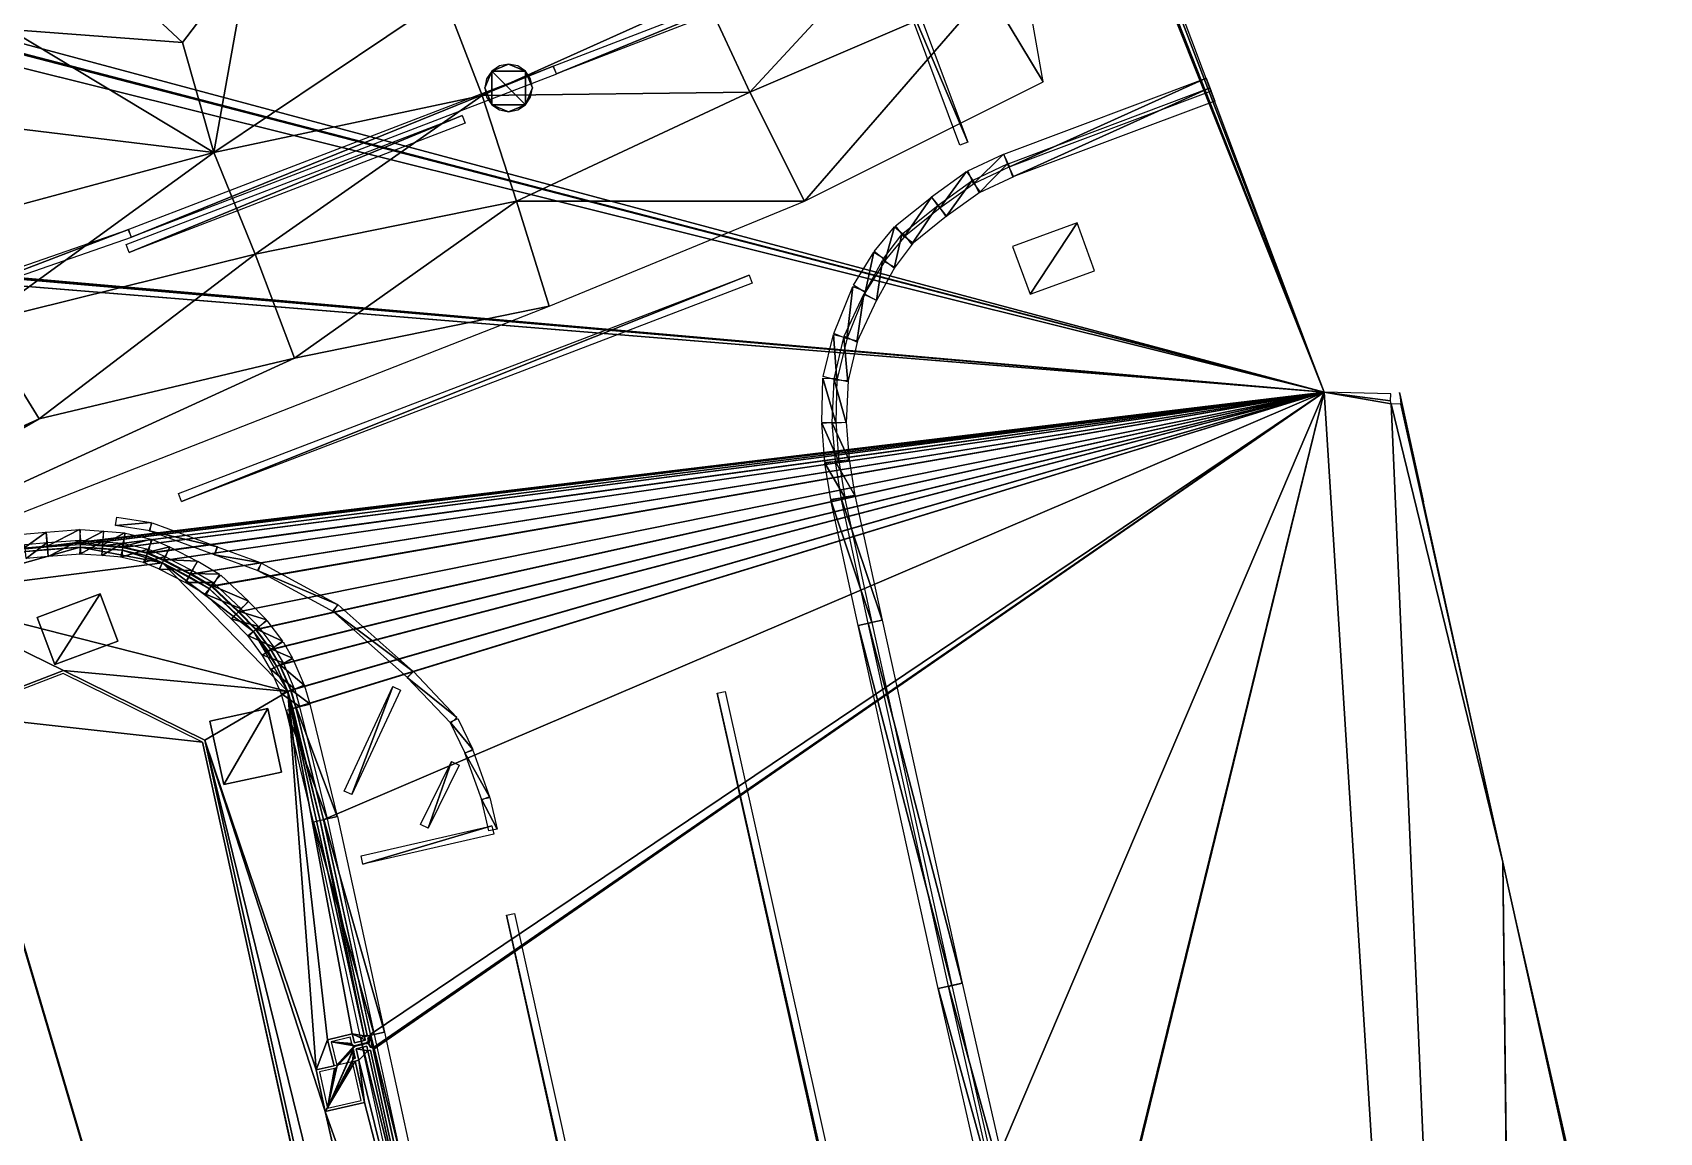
# Model space of a CAD drawing. Header units: metres. Extents: x -113 to 180, y -133 to 86.
# Drawn here: x 150.39 to 173.59, y 49.74 to 65.43 of the extents above; entities that cross this region are included whole.
import ezdxf

# ---------------------------------------------------------------- set-up
doc = ezdxf.new("R2010")
doc.units = ezdxf.units.M
for name, color, linetype, true_color in [('ACERA', 7, 'Continuous', 0xb9b3a6), ('ARQUETA', 7, 'Continuous', 0x6f7175), ('ASFALTO', 7, 'Continuous', 0x4a4b4e), ('BORDILLO', 7, 'Continuous', 0xcfcac0), ('MARCA_VIAL', 7, 'Continuous', 0xe8e6e0), ('TERRENO', 7, 'Continuous', 0x9a9179)]:
    doc.layers.add(name, color=color, linetype=linetype, true_color=true_color)

msp = doc.modelspace()

# ---------------------------------------------------------------- linework, layer by layer
at = {"layer": 'ACERA'}
for points in [[(151.07, 58.092, 69.504), (150.291, 58.029, 69.551), (148.637, 57.409, 69.647)], [(152.241, 57.867, 69.428), (151.07, 58.092, 69.504), (148.637, 57.409, 69.647)], [(151.07, 58.092, 69.504), (150.606, 58.058, 69.532), (150.291, 58.029, 69.551)], [(150.606, 58.058, 69.402), (150.291, 58.029, 69.421), (150.291, 58.029, 69.551)], [(150.606, 58.058, 69.402), (150.291, 58.029, 69.551), (150.606, 58.058, 69.532)], [(151.07, 58.092, 69.374), (150.606, 58.058, 69.402), (150.606, 58.058, 69.532)], [(151.07, 58.092, 69.374), (150.606, 58.058, 69.532), (151.07, 58.092, 69.504)], [(151.67, 58.047, 69.466), (151.386, 58.071, 69.484), (151.07, 58.092, 69.504)], [(152.241, 57.867, 69.428), (151.67, 58.047, 69.466), (151.07, 58.092, 69.504)], [(151.386, 58.071, 69.354), (151.07, 58.092, 69.374), (151.07, 58.092, 69.504)], [(151.386, 58.071, 69.354), (151.07, 58.092, 69.504), (151.386, 58.071, 69.484)], [(151.67, 58.047, 69.336), (151.386, 58.071, 69.354), (151.386, 58.071, 69.484)], [(151.67, 58.047, 69.336), (151.386, 58.071, 69.484), (151.67, 58.047, 69.466)], [(152.241, 57.867, 69.428), (152.014, 57.967, 69.443), (151.67, 58.047, 69.466)], [(152.014, 57.967, 69.313), (151.67, 58.047, 69.336), (151.67, 58.047, 69.466)], [(152.014, 57.967, 69.313), (151.67, 58.047, 69.466), (152.014, 57.967, 69.443)], [(154.032, 56.035, 69.297), (152.241, 57.867, 69.428), (148.637, 57.409, 69.647)], [(152.241, 57.867, 69.298), (152.014, 57.967, 69.313), (152.014, 57.967, 69.443)], [(152.241, 57.867, 69.298), (152.014, 57.967, 69.443), (152.241, 57.867, 69.428)], [(152.913, 57.5, 69.382), (152.621, 57.672, 69.402), (152.241, 57.867, 69.428)], [(153.539, 56.89, 69.335), (152.913, 57.5, 69.382), (152.241, 57.867, 69.428)], [(154.032, 56.035, 69.297), (153.539, 56.89, 69.335), (152.241, 57.867, 69.428)], [(152.621, 57.672, 69.272), (152.241, 57.867, 69.298), (152.241, 57.867, 69.428)], [(152.621, 57.672, 69.272), (152.241, 57.867, 69.428), (152.621, 57.672, 69.402)], [(152.913, 57.5, 69.252), (152.621, 57.672, 69.272), (152.621, 57.672, 69.402)], [(152.913, 57.5, 69.252), (152.621, 57.672, 69.402), (152.913, 57.5, 69.382)], [(148.637, 57.409, 69.647), (149.276, 55.736, 69.586), (150.831, 56.332, 69.497)], [(154.032, 56.035, 69.297), (148.637, 57.409, 69.647), (150.831, 56.332, 69.497)], [(151.353, 57.425, 69.478), (150.456, 57.09, 69.529), (150.707, 56.417, 69.505)], [(150.456, 57.09, 69.399), (151.353, 57.425, 69.348), (151.353, 57.425, 69.478)], [(150.456, 57.09, 69.399), (151.353, 57.425, 69.478), (150.456, 57.09, 69.529)], [(150.707, 56.417, 69.505), (151.605, 56.752, 69.454), (151.353, 57.425, 69.478)], [(151.353, 57.425, 69.348), (151.605, 56.752, 69.324), (151.605, 56.752, 69.454)], [(151.353, 57.425, 69.348), (151.605, 56.752, 69.454), (151.353, 57.425, 69.478)], [(153.539, 56.89, 69.335), (153.294, 57.14, 69.353), (152.913, 57.5, 69.382)], [(153.294, 57.14, 69.223), (152.913, 57.5, 69.252), (152.913, 57.5, 69.382)], [(153.294, 57.14, 69.223), (152.913, 57.5, 69.382), (153.294, 57.14, 69.353)], [(150.707, 56.417, 69.375), (150.456, 57.09, 69.399), (150.456, 57.09, 69.529)], [(150.707, 56.417, 69.375), (150.456, 57.09, 69.529), (150.707, 56.417, 69.505)], [(153.539, 56.89, 69.205), (153.294, 57.14, 69.223), (153.294, 57.14, 69.353)], [(153.539, 56.89, 69.205), (153.294, 57.14, 69.353), (153.539, 56.89, 69.335)], [(153.875, 56.392, 69.309), (153.75, 56.608, 69.319), (153.539, 56.89, 69.335)], [(154.032, 56.035, 69.297), (153.875, 56.392, 69.309), (153.539, 56.89, 69.335)], [(153.75, 56.608, 69.189), (153.539, 56.89, 69.205), (153.539, 56.89, 69.335)], [(153.75, 56.608, 69.189), (153.539, 56.89, 69.335), (153.75, 56.608, 69.319)], [(151.605, 56.752, 69.324), (150.707, 56.417, 69.375), (150.707, 56.417, 69.505)], [(151.605, 56.752, 69.324), (150.707, 56.417, 69.505), (151.605, 56.752, 69.454)], [(153.875, 56.392, 69.179), (153.75, 56.608, 69.189), (153.75, 56.608, 69.319)], [(153.875, 56.392, 69.179), (153.75, 56.608, 69.319), (153.875, 56.392, 69.309)], [(154.032, 56.035, 69.167), (153.875, 56.392, 69.179), (153.875, 56.392, 69.309)], [(154.032, 56.035, 69.167), (153.875, 56.392, 69.309), (154.032, 56.035, 69.297)], [(149.276, 55.736, 69.456), (150.831, 56.332, 69.367), (150.831, 56.332, 69.497)], [(149.276, 55.736, 69.456), (150.831, 56.332, 69.497), (149.276, 55.736, 69.586)], [(154.032, 56.035, 69.297), (150.831, 56.332, 69.497), (152.848, 55.339, 69.36)], [(150.831, 56.332, 69.367), (152.848, 55.339, 69.23), (152.848, 55.339, 69.36)], [(150.831, 56.332, 69.367), (152.848, 55.339, 69.36), (150.831, 56.332, 69.497)], [(154.433, 50.637, 80.705), (154.032, 56.035, 69.297), (152.848, 55.339, 69.36)], [(154.493, 54.194, 69.245), (154.102, 55.792, 69.29), (154.032, 56.035, 69.297)], [(155.12, 51.123, 80.705), (154.493, 54.194, 69.245), (154.032, 56.035, 69.297)], [(154.95, 51.153, 80.705), (155.12, 51.123, 80.705), (154.032, 56.035, 69.297)], [(154.598, 51.066, 80.705), (154.95, 51.153, 80.705), (154.032, 56.035, 69.297)], [(154.433, 50.637, 80.705), (154.598, 51.066, 80.705), (154.032, 56.035, 69.297)], [(154.102, 55.792, 69.16), (154.032, 56.035, 69.167), (154.032, 56.035, 69.297)], [(154.102, 55.792, 69.16), (154.032, 56.035, 69.297), (154.102, 55.792, 69.29)], [(153.743, 55.789, 69.311), (152.92, 55.611, 69.358), (153.116, 54.706, 69.338)], [(152.92, 55.611, 69.228), (153.743, 55.789, 69.181), (153.743, 55.789, 69.311)], [(152.92, 55.611, 69.228), (153.743, 55.789, 69.311), (152.92, 55.611, 69.358)], [(153.116, 54.706, 69.338), (153.939, 54.885, 69.291), (153.743, 55.789, 69.311)], [(153.743, 55.789, 69.181), (153.939, 54.885, 69.161), (153.939, 54.885, 69.291)], [(153.743, 55.789, 69.181), (153.939, 54.885, 69.291), (153.743, 55.789, 69.311)], [(154.493, 54.194, 69.115), (154.102, 55.792, 69.16), (154.102, 55.792, 69.29)], [(154.493, 54.194, 69.115), (154.102, 55.792, 69.29), (154.493, 54.194, 69.245)], [(153.116, 54.706, 69.208), (152.92, 55.611, 69.228), (152.92, 55.611, 69.358)], [(153.116, 54.706, 69.208), (152.92, 55.611, 69.358), (153.116, 54.706, 69.338)], [(152.848, 55.339, 69.36), (158.01, 31.986, 80.705), (160.07, 25.916, 80.705)], [(154.565, 50.045, 80.705), (154.433, 50.637, 80.705), (152.848, 55.339, 69.36)], [(152.848, 55.339, 69.36), (160.07, 25.916, 80.705), (154.565, 50.045, 80.705)], [(152.848, 55.339, 69.23), (158.01, 31.986, 80.575), (158.01, 31.986, 80.705)], [(152.848, 55.339, 69.23), (158.01, 31.986, 80.705), (152.848, 55.339, 69.36)], [(153.939, 54.885, 69.161), (153.116, 54.706, 69.208), (153.116, 54.706, 69.338)], [(153.939, 54.885, 69.161), (153.116, 54.706, 69.338), (153.939, 54.885, 69.291)], [(155.12, 51.123, 80.705), (155.163, 51.133, 80.705), (154.493, 54.194, 69.245)], [(155.163, 51.133, 80.575), (154.493, 54.194, 69.115), (154.493, 54.194, 69.245)], [(155.163, 51.133, 80.575), (154.493, 54.194, 69.245), (155.163, 51.133, 80.705)], [(154.433, 50.637, 80.705), (154.689, 50.695, 80.705), (154.598, 51.066, 80.705)], [(154.598, 51.066, 80.575), (154.95, 51.153, 80.575), (154.95, 51.153, 80.705)], [(154.598, 51.066, 80.575), (154.95, 51.153, 80.705), (154.598, 51.066, 80.705)], [(154.689, 50.695, 80.575), (154.598, 51.066, 80.575), (154.598, 51.066, 80.705)], [(154.689, 50.695, 80.575), (154.598, 51.066, 80.705), (154.689, 50.695, 80.705)], [(154.95, 51.153, 80.705), (154.983, 51.022, 80.705), (155.136, 51.059, 80.705)], [(154.95, 51.153, 80.705), (155.136, 51.059, 80.705), (155.12, 51.123, 80.705)], [(154.95, 51.153, 80.575), (154.983, 51.022, 80.575), (154.983, 51.022, 80.705)], [(154.95, 51.153, 80.575), (154.983, 51.022, 80.705), (154.95, 51.153, 80.705)], [(154.983, 51.022, 80.575), (155.136, 51.059, 80.575), (155.136, 51.059, 80.705)], [(154.983, 51.022, 80.575), (155.136, 51.059, 80.705), (154.983, 51.022, 80.705)], [(155.12, 51.123, 80.575), (155.163, 51.133, 80.575), (155.163, 51.133, 80.705)], [(155.12, 51.123, 80.575), (155.163, 51.133, 80.705), (155.12, 51.123, 80.705)], [(155.136, 51.059, 80.575), (155.12, 51.123, 80.575), (155.12, 51.123, 80.705)], [(155.136, 51.059, 80.575), (155.12, 51.123, 80.705), (155.136, 51.059, 80.705)], [(155.173, 50.911, 80.705), (155.157, 50.974, 80.705), (155.004, 50.936, 80.705)], [(155.157, 50.974, 80.575), (155.004, 50.936, 80.575), (155.004, 50.936, 80.705)], [(155.157, 50.974, 80.575), (155.004, 50.936, 80.705), (155.157, 50.974, 80.705)], [(155.173, 50.911, 80.705), (155.004, 50.936, 80.705), (155.044, 50.774, 80.705)], [(155.004, 50.936, 80.575), (155.044, 50.774, 80.575), (155.044, 50.774, 80.705)], [(155.004, 50.936, 80.575), (155.044, 50.774, 80.705), (155.004, 50.936, 80.705)], [(156.723, 43.971, 80.705), (155.173, 50.911, 80.705), (155.044, 50.774, 80.705)], [(155.173, 50.911, 80.575), (155.157, 50.974, 80.575), (155.157, 50.974, 80.705)], [(155.173, 50.911, 80.575), (155.157, 50.974, 80.705), (155.173, 50.911, 80.705)], [(156.723, 43.971, 80.705), (155.209, 50.92, 80.705), (155.173, 50.911, 80.705)], [(155.209, 50.92, 80.575), (155.173, 50.911, 80.575), (155.173, 50.911, 80.705)], [(155.209, 50.92, 80.575), (155.173, 50.911, 80.705), (155.209, 50.92, 80.705)], [(156.723, 43.971, 80.575), (155.209, 50.92, 80.575), (155.209, 50.92, 80.705)], [(156.723, 43.971, 80.575), (155.209, 50.92, 80.705), (156.723, 43.971, 80.705)], [(154.433, 50.637, 80.575), (154.689, 50.695, 80.575), (154.689, 50.695, 80.705)], [(154.433, 50.637, 80.575), (154.689, 50.695, 80.705), (154.433, 50.637, 80.705)], [(154.565, 50.045, 80.575), (154.433, 50.637, 80.575), (154.433, 50.637, 80.705)], [(154.565, 50.045, 80.575), (154.433, 50.637, 80.705), (154.565, 50.045, 80.705)], [(155.044, 50.774, 80.705), (154.992, 50.762, 80.705), (155.124, 50.17, 80.705)], [(155.044, 50.774, 80.575), (154.992, 50.762, 80.575), (154.992, 50.762, 80.705)], [(155.044, 50.774, 80.575), (154.992, 50.762, 80.705), (155.044, 50.774, 80.705)], [(154.992, 50.762, 80.575), (155.124, 50.17, 80.575), (155.124, 50.17, 80.705)], [(154.992, 50.762, 80.575), (155.124, 50.17, 80.705), (154.992, 50.762, 80.705)], [(156.723, 43.971, 80.705), (155.044, 50.774, 80.705), (155.124, 50.17, 80.705)], [(156.723, 43.971, 80.705), (155.124, 50.17, 80.705), (154.565, 50.045, 80.705)], [(155.124, 50.17, 80.575), (154.565, 50.045, 80.575), (154.565, 50.045, 80.705)], [(155.124, 50.17, 80.575), (154.565, 50.045, 80.705), (155.124, 50.17, 80.705)], [(159.996, 26.311, 80.705), (156.723, 43.971, 80.705), (154.565, 50.045, 80.705)], [(160.07, 25.916, 80.705), (159.996, 26.311, 80.705), (154.565, 50.045, 80.705)]]:
    msp.add_3dface(points, dxfattribs=at)
at = {"layer": 'ARQUETA'}
for points in [[(157.178, 64.98, 68.991), (157.048, 64.955, 68.998), (156.937, 64.881, 69.006)], [(157.418, 64.881, 68.98), (157.178, 64.98, 68.991), (156.937, 64.881, 69.006)], [(157.418, 64.881, 68.98), (157.308, 64.955, 68.984), (157.178, 64.98, 68.991)], [(156.937, 64.881, 69.006), (156.864, 64.771, 69.012), (156.838, 64.641, 69.016)], [(156.937, 64.881, 69.006), (156.838, 64.641, 69.016), (156.937, 64.4, 69.015)], [(157.418, 64.4, 68.99), (157.418, 64.881, 68.98), (156.937, 64.881, 69.006)], [(156.937, 64.881, 69.006), (156.937, 64.4, 69.015), (157.418, 64.4, 68.99)], [(157.517, 64.641, 68.98), (157.492, 64.771, 68.978), (157.418, 64.881, 68.98)], [(157.418, 64.4, 68.99), (157.517, 64.641, 68.98), (157.418, 64.881, 68.98)], [(156.838, 64.641, 69.016), (156.864, 64.511, 69.017), (156.937, 64.4, 69.015)], [(157.418, 64.4, 68.99), (157.492, 64.511, 68.984), (157.517, 64.641, 68.98)], [(156.937, 64.4, 69.015), (157.048, 64.327, 69.011), (157.178, 64.301, 69.004)], [(156.937, 64.4, 69.015), (157.178, 64.301, 69.004), (157.418, 64.4, 68.99)], [(157.178, 64.301, 69.004), (157.308, 64.327, 68.997), (157.418, 64.4, 68.99)], [(165.285, 62.716, 80.595), (164.365, 62.382, 80.595), (164.613, 61.701, 80.595)], [(164.613, 61.701, 80.595), (165.533, 62.035, 80.595), (165.285, 62.716, 80.595)], [(151.353, 57.425, 69.368), (150.456, 57.09, 69.419), (150.707, 56.417, 69.395)], [(150.707, 56.417, 69.395), (151.605, 56.752, 69.344), (151.353, 57.425, 69.368)], [(153.743, 55.789, 69.201), (152.92, 55.611, 69.248), (153.116, 54.706, 69.228)], [(153.116, 54.706, 69.228), (153.939, 54.885, 69.181), (153.743, 55.789, 69.201)], [(154.992, 50.762, 80.595), (154.433, 50.637, 80.595), (154.565, 50.045, 80.595)], [(154.565, 50.045, 80.595), (155.124, 50.17, 80.595), (154.992, 50.762, 80.595)]]:
    msp.add_3dface(points, dxfattribs=at)
at = {"layer": 'ASFALTO'}
for points in [[(168.809, 60.303, 80.587), (166.574, 66.246, 80.587), (164.275, 72.151, 80.587)], [(168.809, 60.303, 80.587), (164.275, 72.151, 80.587), (164.446, 71.367, 80.587)], [(168.809, 60.303, 80.587), (164.422, 71.318, 80.587), (149.337, 65.516, 69.47)], [(168.809, 60.303, 80.587), (164.425, 71.32, 80.587), (164.422, 71.318, 80.587)], [(168.809, 60.303, 80.587), (164.429, 71.322, 80.587), (164.425, 71.32, 80.587)], [(168.809, 60.303, 80.587), (164.432, 71.324, 80.587), (164.429, 71.322, 80.587)], [(168.809, 60.303, 80.587), (164.435, 71.327, 80.587), (164.432, 71.324, 80.587)], [(168.809, 60.303, 80.587), (164.438, 71.33, 80.587), (164.435, 71.327, 80.587)], [(168.809, 60.303, 80.587), (164.44, 71.333, 80.587), (164.438, 71.33, 80.587)], [(168.809, 60.303, 80.587), (164.442, 71.336, 80.587), (164.44, 71.333, 80.587)], [(168.809, 60.303, 80.587), (164.444, 71.34, 80.587), (164.442, 71.336, 80.587)], [(168.809, 60.303, 80.587), (164.446, 71.344, 80.587), (164.444, 71.34, 80.587)], [(168.809, 60.303, 80.587), (164.446, 71.367, 80.587), (164.447, 71.363, 80.587)], [(168.809, 60.303, 80.587), (164.447, 71.347, 80.587), (164.446, 71.344, 80.587)], [(168.809, 60.303, 80.587), (164.447, 71.363, 80.587), (164.447, 71.359, 80.587)], [(168.809, 60.303, 80.587), (164.447, 71.359, 80.587), (164.447, 71.355, 80.587)], [(168.809, 60.303, 80.587), (164.447, 71.355, 80.587), (164.447, 71.351, 80.587)], [(168.809, 60.303, 80.587), (164.447, 71.351, 80.587), (164.447, 71.347, 80.587)], [(168.809, 60.303, 80.587), (149.085, 65.418, 69.484), (148.771, 65.296, 69.502)], [(168.809, 60.303, 80.587), (149.089, 65.42, 69.484), (149.085, 65.418, 69.484)], [(168.809, 60.303, 80.587), (149.092, 65.422, 69.484), (149.089, 65.42, 69.484)], [(168.809, 60.303, 80.587), (149.096, 65.424, 69.484), (149.092, 65.422, 69.484)], [(168.809, 60.303, 80.587), (149.099, 65.427, 69.484), (149.096, 65.424, 69.484)], [(168.809, 60.303, 80.587), (149.101, 65.43, 69.484), (149.099, 65.427, 69.484)], [(168.809, 60.303, 80.587), (149.104, 65.433, 69.484), (149.101, 65.43, 69.484)], [(168.809, 60.303, 80.587), (149.337, 65.516, 69.47), (149.104, 65.433, 69.484)], [(168.809, 60.303, 80.587), (148.771, 65.296, 69.502), (141.931, 62.662, 69.813)], [(168.809, 60.303, 80.587), (148.771, 65.296, 69.502), (148.771, 65.296, 69.502)], [(168.809, 60.303, 80.587), (141.913, 62.633, 69.813), (141.91, 62.631, 69.813)], [(168.809, 60.303, 80.587), (141.916, 62.635, 69.813), (141.913, 62.633, 69.813)], [(168.809, 60.303, 80.587), (141.919, 62.638, 69.813), (141.916, 62.635, 69.813)], [(168.809, 60.303, 80.587), (141.922, 62.641, 69.813), (141.919, 62.638, 69.813)], [(168.809, 60.303, 80.587), (141.924, 62.644, 69.813), (141.922, 62.641, 69.813)], [(168.809, 60.303, 80.587), (141.926, 62.647, 69.813), (141.924, 62.644, 69.813)], [(168.809, 60.303, 80.587), (141.928, 62.651, 69.813), (141.926, 62.647, 69.813)], [(168.809, 60.303, 80.587), (141.929, 62.654, 69.813), (141.928, 62.651, 69.813)], [(168.809, 60.303, 80.587), (141.93, 62.658, 69.813), (141.929, 62.654, 69.813)], [(168.809, 60.303, 80.587), (141.931, 62.662, 69.813), (141.93, 62.658, 69.813)], [(168.809, 60.303, 80.587), (141.629, 62.52, 69.831), (141.628, 62.52, 69.831)], [(150.287, 58.069, 69.434), (168.809, 60.303, 80.587), (141.628, 62.52, 69.831)], [(168.809, 60.303, 80.587), (141.906, 62.63, 69.813), (141.629, 62.52, 69.831)], [(168.809, 60.303, 80.587), (141.91, 62.631, 69.813), (141.906, 62.63, 69.813)], [(150.287, 58.069, 69.434), (150.603, 58.098, 69.415), (168.809, 60.303, 80.587)], [(150.603, 58.098, 69.415), (151.067, 58.132, 69.386), (168.809, 60.303, 80.587)], [(150.603, 58.098, 69.415), (150.603, 58.098, 69.415), (168.809, 60.303, 80.587)], [(151.067, 58.132, 69.386), (151.073, 58.132, 69.386), (168.809, 60.303, 80.587)], [(151.073, 58.132, 69.386), (151.388, 58.111, 69.366), (168.809, 60.303, 80.587)], [(151.388, 58.111, 69.366), (151.389, 58.111, 69.366), (168.809, 60.303, 80.587)], [(151.389, 58.111, 69.366), (151.673, 58.087, 69.348), (168.809, 60.303, 80.587)], [(151.673, 58.087, 69.348), (151.676, 58.087, 69.348), (168.809, 60.303, 80.587)], [(151.676, 58.087, 69.348), (151.679, 58.086, 69.348), (168.809, 60.303, 80.587)], [(151.679, 58.086, 69.348), (152.023, 58.005, 69.325), (168.809, 60.303, 80.587)], [(152.023, 58.005, 69.325), (152.027, 58.004, 69.325), (168.809, 60.303, 80.587)], [(152.027, 58.004, 69.325), (152.03, 58.003, 69.325), (168.809, 60.303, 80.587)], [(152.03, 58.003, 69.325), (152.257, 57.904, 69.309), (168.809, 60.303, 80.587)], [(152.257, 57.904, 69.309), (152.259, 57.903, 69.309), (168.809, 60.303, 80.587)], [(152.259, 57.903, 69.309), (152.64, 57.708, 69.283), (168.809, 60.303, 80.587)], [(152.64, 57.708, 69.283), (152.642, 57.706, 69.283), (168.809, 60.303, 80.587)], [(152.642, 57.706, 69.283), (152.934, 57.534, 69.263), (168.809, 60.303, 80.587)], [(152.934, 57.534, 69.263), (152.937, 57.532, 69.263), (168.809, 60.303, 80.587)], [(152.937, 57.532, 69.263), (152.941, 57.529, 69.262), (168.809, 60.303, 80.587)], [(152.941, 57.529, 69.262), (153.321, 57.169, 69.234), (168.809, 60.303, 80.587)], [(153.321, 57.169, 69.234), (153.322, 57.168, 69.234), (168.809, 60.303, 80.587)], [(153.322, 57.168, 69.234), (153.568, 56.918, 69.216), (168.809, 60.303, 80.587)], [(153.568, 56.918, 69.216), (153.571, 56.914, 69.215), (168.809, 60.303, 80.587)], [(153.571, 56.914, 69.215), (153.782, 56.632, 69.199), (168.809, 60.303, 80.587)], [(153.782, 56.632, 69.199), (153.785, 56.628, 69.199), (168.809, 60.303, 80.587)], [(153.785, 56.628, 69.199), (153.91, 56.412, 69.19), (168.809, 60.303, 80.587)], [(153.91, 56.412, 69.19), (153.912, 56.408, 69.189), (168.809, 60.303, 80.587)], [(153.912, 56.408, 69.189), (154.068, 56.051, 69.177), (168.809, 60.303, 80.587)], [(154.068, 56.051, 69.177), (154.07, 56.046, 69.177), (168.809, 60.303, 80.587)], [(154.07, 56.046, 69.177), (154.14, 55.804, 69.17), (168.809, 60.303, 80.587)], [(154.14, 55.804, 69.17), (154.141, 55.802, 69.17), (168.809, 60.303, 80.587)], [(154.141, 55.802, 69.17), (154.532, 54.204, 69.125), (168.809, 60.303, 80.587)], [(154.532, 54.203, 69.125), (155.202, 51.142, 80.587), (168.809, 60.303, 80.587)], [(154.532, 54.204, 69.125), (154.532, 54.203, 69.125), (168.809, 60.303, 80.587)], [(155.202, 51.142, 80.587), (155.237, 50.949, 80.587), (168.809, 60.303, 80.587)], [(155.237, 50.949, 80.587), (155.24, 50.946, 80.587), (168.809, 60.303, 80.587)], [(155.24, 50.946, 80.587), (155.242, 50.943, 80.587), (168.809, 60.303, 80.587)], [(155.242, 50.943, 80.587), (155.244, 50.94, 80.587), (168.809, 60.303, 80.587)], [(155.244, 50.94, 80.587), (155.246, 50.936, 80.587), (168.809, 60.303, 80.587)], [(155.246, 50.936, 80.587), (155.247, 50.932, 80.587), (168.809, 60.303, 80.587)], [(155.247, 50.932, 80.587), (155.249, 50.928, 80.587), (168.809, 60.303, 80.587)], [(155.249, 50.928, 80.587), (158.527, 36.174, 80.587), (168.809, 60.303, 80.587)], [(158.527, 36.174, 80.587), (160.577, 26.79, 80.587), (168.809, 60.303, 80.587)], [(158.527, 36.174, 80.587), (158.527, 36.174, 80.587), (168.809, 60.303, 80.587)], [(160.561, 26.666, 80.587), (160.564, 26.664, 80.587), (168.809, 60.303, 80.587)], [(160.569, 26.702, 80.587), (160.561, 26.666, 80.587), (168.809, 60.303, 80.587)], [(160.564, 26.664, 80.587), (160.568, 26.663, 80.587), (168.809, 60.303, 80.587)], [(160.568, 26.663, 80.587), (160.572, 26.661, 80.587), (168.809, 60.303, 80.587)], [(160.569, 26.706, 80.587), (160.569, 26.702, 80.587), (168.809, 60.303, 80.587)], [(160.578, 26.778, 80.587), (160.569, 26.706, 80.587), (168.809, 60.303, 80.587)], [(160.572, 26.661, 80.587), (160.575, 26.659, 80.587), (168.809, 60.303, 80.587)], [(160.575, 26.659, 80.587), (160.578, 26.656, 80.587), (168.809, 60.303, 80.587)], [(160.577, 26.786, 80.587), (160.578, 26.782, 80.587), (168.809, 60.303, 80.587)], [(160.577, 26.79, 80.587), (160.577, 26.786, 80.587), (168.809, 60.303, 80.587)], [(160.578, 26.656, 80.587), (160.581, 26.654, 80.587), (168.809, 60.303, 80.587)], [(160.578, 26.782, 80.587), (160.578, 26.778, 80.587), (168.809, 60.303, 80.587)], [(160.581, 26.654, 80.587), (160.583, 26.651, 80.587), (168.809, 60.303, 80.587)], [(160.583, 26.651, 80.587), (171.817, 12.706, 80.587), (168.809, 60.303, 80.587)], [(169.754, 60.181, 80.587), (169.757, 60.277, 80.587), (168.809, 60.303, 80.587)], [(169.764, 60.136, 80.587), (169.754, 60.181, 80.587), (168.809, 60.303, 80.587)], [(171.817, 12.706, 80.587), (169.764, 60.136, 80.587), (168.809, 60.303, 80.587)], [(171.353, 53.6, 80.587), (169.898, 60.13, 80.587), (169.764, 60.136, 80.587)], [(171.817, 12.706, 80.587), (171.353, 53.6, 80.587), (169.764, 60.136, 80.587)], [(170.221, 58.737, 80.587), (169.883, 60.296, 80.587), (169.886, 60.28, 80.587)], [(170.221, 58.737, 80.587), (169.886, 60.28, 80.587), (169.898, 60.13, 80.587)], [(171.353, 53.6, 80.587), (170.221, 58.737, 80.587), (169.898, 60.13, 80.587)], [(152.813, 55.312, 69.244), (150.829, 56.289, 69.378), (149.291, 55.699, 69.467)], [(147.564, 48.431, 69.487), (162.609, 10.683, 80.587), (149.283, 55.697, 69.467)], [(162.609, 10.683, 80.587), (149.287, 55.698, 69.467), (149.283, 55.697, 69.467)], [(162.609, 10.683, 80.587), (149.291, 55.699, 69.467), (149.287, 55.698, 69.467)], [(162.609, 10.683, 80.587), (152.813, 55.312, 69.244), (149.291, 55.699, 69.467)], [(162.609, 10.683, 80.587), (157.971, 31.978, 80.587), (152.813, 55.312, 69.244)], [(173.588, 43.495, 80.587), (172.326, 49.329, 80.587), (171.353, 53.6, 80.587)], [(171.828, 13.364, 80.587), (173.588, 43.495, 80.587), (171.353, 53.6, 80.587)], [(171.817, 12.706, 80.587), (171.828, 13.364, 80.587), (171.353, 53.6, 80.587)], [(154.944, 51.012, 80.587), (154.921, 51.105, 80.587), (154.646, 51.037, 80.587)], [(154.945, 51.008, 80.587), (154.944, 51.012, 80.587), (154.646, 51.037, 80.587)], [(154.947, 51.005, 80.587), (154.945, 51.008, 80.587), (154.646, 51.037, 80.587)], [(154.949, 51.001, 80.587), (154.947, 51.005, 80.587), (154.646, 51.037, 80.587)], [(154.951, 50.998, 80.587), (154.949, 51.001, 80.587), (154.646, 51.037, 80.587)], [(154.953, 50.995, 80.587), (154.951, 50.998, 80.587), (154.646, 51.037, 80.587)], [(154.956, 50.992, 80.587), (154.953, 50.995, 80.587), (154.646, 51.037, 80.587)], [(154.959, 50.99, 80.587), (154.956, 50.992, 80.587), (154.646, 51.037, 80.587)], [(154.962, 50.987, 80.587), (154.959, 50.99, 80.587), (154.646, 51.037, 80.587)], [(154.966, 50.986, 80.587), (154.962, 50.987, 80.587), (154.646, 51.037, 80.587)], [(154.969, 50.984, 80.587), (154.966, 50.986, 80.587), (154.646, 51.037, 80.587)], [(154.973, 50.983, 80.587), (154.969, 50.984, 80.587), (154.646, 51.037, 80.587)], [(154.977, 50.982, 80.587), (154.973, 50.983, 80.587), (154.646, 51.037, 80.587)], [(154.977, 50.982, 80.587), (154.646, 51.037, 80.587), (154.728, 50.704, 80.587)], [(155.168, 51.036, 80.587), (155.166, 51.032, 80.587), (155.151, 51.014, 80.587)], [(155.168, 51.036, 80.587), (155.151, 51.014, 80.587), (155.155, 51.014, 80.587)], [(155.17, 51.039, 80.587), (155.168, 51.036, 80.587), (155.155, 51.014, 80.587)], [(155.17, 51.039, 80.587), (155.155, 51.014, 80.587), (155.159, 51.014, 80.587)], [(155.172, 51.042, 80.587), (155.17, 51.039, 80.587), (155.159, 51.014, 80.587)], [(155.172, 51.042, 80.587), (155.159, 51.014, 80.587), (155.163, 51.014, 80.587)], [(155.2, 51.119, 80.587), (155.174, 51.046, 80.587), (155.163, 51.014, 80.587)], [(155.2, 51.119, 80.587), (155.163, 51.014, 80.587), (155.167, 51.013, 80.587)], [(155.174, 51.046, 80.587), (155.172, 51.042, 80.587), (155.163, 51.014, 80.587)], [(155.202, 51.123, 80.587), (155.2, 51.119, 80.587), (155.167, 51.013, 80.587)], [(155.202, 51.123, 80.587), (155.167, 51.013, 80.587), (155.171, 51.012, 80.587)], [(155.173, 51.094, 80.587), (155.169, 51.093, 80.587), (155.175, 51.069, 80.587)], [(155.202, 51.123, 80.587), (155.171, 51.012, 80.587), (155.174, 51.01, 80.587)], [(155.176, 51.095, 80.587), (155.173, 51.094, 80.587), (155.175, 51.069, 80.587)], [(155.202, 51.123, 80.587), (155.174, 51.01, 80.587), (155.178, 51.008, 80.587)], [(155.2, 51.119, 80.587), (155.175, 51.05, 80.587), (155.174, 51.046, 80.587)], [(155.2, 51.119, 80.587), (155.176, 51.053, 80.587), (155.175, 51.05, 80.587)], [(155.199, 51.115, 80.587), (155.197, 51.112, 80.587), (155.175, 51.069, 80.587)], [(155.199, 51.115, 80.587), (155.175, 51.069, 80.587), (155.176, 51.065, 80.587)], [(155.197, 51.112, 80.587), (155.195, 51.109, 80.587), (155.175, 51.069, 80.587)], [(155.195, 51.109, 80.587), (155.192, 51.106, 80.587), (155.175, 51.069, 80.587)], [(155.192, 51.106, 80.587), (155.189, 51.103, 80.587), (155.175, 51.069, 80.587)], [(155.189, 51.103, 80.587), (155.186, 51.101, 80.587), (155.175, 51.069, 80.587)], [(155.186, 51.101, 80.587), (155.183, 51.099, 80.587), (155.175, 51.069, 80.587)], [(155.183, 51.099, 80.587), (155.18, 51.097, 80.587), (155.175, 51.069, 80.587)], [(155.18, 51.097, 80.587), (155.176, 51.095, 80.587), (155.175, 51.069, 80.587)], [(155.2, 51.119, 80.587), (155.199, 51.115, 80.587), (155.176, 51.061, 80.587)], [(155.2, 51.119, 80.587), (155.176, 51.061, 80.587), (155.176, 51.057, 80.587)], [(155.2, 51.119, 80.587), (155.176, 51.057, 80.587), (155.176, 51.053, 80.587)], [(155.199, 51.115, 80.587), (155.176, 51.065, 80.587), (155.176, 51.061, 80.587)], [(155.202, 51.126, 80.587), (155.202, 51.123, 80.587), (155.178, 51.008, 80.587)], [(155.202, 51.126, 80.587), (155.178, 51.008, 80.587), (155.181, 51.006, 80.587)], [(155.202, 51.126, 80.587), (155.181, 51.006, 80.587), (155.184, 51.004, 80.587)], [(155.202, 51.126, 80.587), (155.184, 51.004, 80.587), (155.187, 51.001, 80.587)], [(155.202, 51.126, 80.587), (155.187, 51.001, 80.587), (155.237, 50.949, 80.587)], [(155.202, 51.142, 80.587), (155.203, 51.138, 80.587), (155.237, 50.949, 80.587)], [(155.203, 51.13, 80.587), (155.202, 51.126, 80.587), (155.237, 50.949, 80.587)], [(155.203, 51.138, 80.587), (155.203, 51.134, 80.587), (155.237, 50.949, 80.587)], [(155.203, 51.134, 80.587), (155.203, 51.13, 80.587), (155.237, 50.949, 80.587)], [(154.595, 50.092, 80.587), (154.965, 50.927, 80.587), (154.964, 50.93, 80.587)], [(154.728, 50.685, 80.587), (154.595, 50.092, 80.587), (154.964, 50.93, 80.587)], [(154.595, 50.092, 80.587), (154.956, 50.78, 80.587), (154.965, 50.927, 80.587)], [(154.993, 50.983, 80.587), (154.989, 50.982, 80.587), (154.728, 50.704, 80.587)], [(154.993, 50.983, 80.587), (154.728, 50.704, 80.587), (154.974, 50.963, 80.587)], [(154.981, 50.982, 80.587), (154.977, 50.982, 80.587), (154.728, 50.704, 80.587)], [(154.985, 50.982, 80.587), (154.981, 50.982, 80.587), (154.728, 50.704, 80.587)], [(154.989, 50.982, 80.587), (154.985, 50.982, 80.587), (154.728, 50.704, 80.587)], [(154.728, 50.704, 80.587), (154.972, 50.96, 80.587), (154.974, 50.963, 80.587)], [(154.728, 50.704, 80.587), (154.97, 50.957, 80.587), (154.972, 50.96, 80.587)], [(154.728, 50.704, 80.587), (154.968, 50.953, 80.587), (154.97, 50.957, 80.587)], [(154.728, 50.704, 80.587), (154.966, 50.95, 80.587), (154.968, 50.953, 80.587)], [(154.728, 50.704, 80.587), (154.965, 50.946, 80.587), (154.966, 50.95, 80.587)], [(154.728, 50.704, 80.587), (154.964, 50.942, 80.587), (154.965, 50.946, 80.587)], [(154.728, 50.704, 80.587), (154.964, 50.938, 80.587), (154.964, 50.942, 80.587)], [(154.728, 50.704, 80.587), (154.964, 50.934, 80.587), (154.964, 50.938, 80.587)], [(154.728, 50.704, 80.587), (154.964, 50.93, 80.587), (154.964, 50.934, 80.587)], [(154.729, 50.688, 80.587), (154.728, 50.685, 80.587), (154.964, 50.93, 80.587)], [(154.728, 50.704, 80.587), (154.729, 50.7, 80.587), (154.964, 50.93, 80.587)], [(154.729, 50.692, 80.587), (154.729, 50.688, 80.587), (154.964, 50.93, 80.587)], [(154.729, 50.696, 80.587), (154.729, 50.692, 80.587), (154.964, 50.93, 80.587)], [(154.729, 50.7, 80.587), (154.729, 50.696, 80.587), (154.964, 50.93, 80.587)], [(154.956, 50.78, 80.587), (154.958, 50.784, 80.587), (154.965, 50.927, 80.587)], [(154.958, 50.784, 80.587), (154.96, 50.787, 80.587), (154.965, 50.927, 80.587)], [(154.96, 50.787, 80.587), (154.963, 50.79, 80.587), (154.965, 50.927, 80.587)], [(154.963, 50.79, 80.587), (154.966, 50.793, 80.587), (154.965, 50.927, 80.587)], [(154.983, 50.801, 80.587), (154.995, 50.804, 80.587), (154.965, 50.927, 80.587)], [(154.979, 50.8, 80.587), (154.983, 50.801, 80.587), (154.965, 50.927, 80.587)], [(154.976, 50.799, 80.587), (154.979, 50.8, 80.587), (154.965, 50.927, 80.587)], [(154.972, 50.797, 80.587), (154.976, 50.799, 80.587), (154.965, 50.927, 80.587)], [(154.969, 50.795, 80.587), (154.972, 50.797, 80.587), (154.965, 50.927, 80.587)], [(154.966, 50.793, 80.587), (154.969, 50.795, 80.587), (154.965, 50.927, 80.587)], [(154.993, 50.983, 80.587), (154.974, 50.963, 80.587), (154.977, 50.966, 80.587)], [(154.993, 50.983, 80.587), (154.977, 50.966, 80.587), (154.98, 50.968, 80.587)], [(154.993, 50.983, 80.587), (154.98, 50.968, 80.587), (154.984, 50.971, 80.587)], [(154.993, 50.983, 80.587), (154.984, 50.971, 80.587), (154.987, 50.972, 80.587)], [(154.993, 50.983, 80.587), (154.987, 50.972, 80.587), (154.991, 50.974, 80.587)], [(155.149, 51.022, 80.587), (155.146, 51.021, 80.587), (154.991, 50.974, 80.587)], [(155.149, 51.022, 80.587), (154.991, 50.974, 80.587), (154.994, 50.975, 80.587)], [(155.146, 51.021, 80.587), (154.993, 50.983, 80.587), (154.991, 50.974, 80.587)], [(155.149, 51.022, 80.587), (154.994, 50.975, 80.587), (155.147, 51.013, 80.587)], [(155.166, 51.032, 80.587), (155.163, 51.03, 80.587), (155.147, 51.013, 80.587)], [(155.166, 51.032, 80.587), (155.147, 51.013, 80.587), (155.151, 51.014, 80.587)], [(155.163, 51.03, 80.587), (155.16, 51.027, 80.587), (155.147, 51.013, 80.587)], [(155.16, 51.027, 80.587), (155.156, 51.025, 80.587), (155.147, 51.013, 80.587)], [(155.156, 51.025, 80.587), (155.153, 51.023, 80.587), (155.147, 51.013, 80.587)], [(155.153, 51.023, 80.587), (155.149, 51.022, 80.587), (155.147, 51.013, 80.587)], [(155.187, 51.001, 80.587), (155.189, 50.998, 80.587), (155.223, 50.957, 80.587)], [(155.187, 51.001, 80.587), (155.223, 50.957, 80.587), (155.227, 50.956, 80.587)], [(155.187, 51.001, 80.587), (155.227, 50.956, 80.587), (155.231, 50.954, 80.587)], [(155.187, 51.001, 80.587), (155.231, 50.954, 80.587), (155.234, 50.952, 80.587)], [(155.187, 51.001, 80.587), (155.234, 50.952, 80.587), (155.237, 50.949, 80.587)], [(155.189, 50.998, 80.587), (155.191, 50.994, 80.587), (155.216, 50.959, 80.587)], [(155.189, 50.998, 80.587), (155.216, 50.959, 80.587), (155.22, 50.959, 80.587)], [(155.189, 50.998, 80.587), (155.22, 50.959, 80.587), (155.223, 50.957, 80.587)], [(155.191, 50.994, 80.587), (155.193, 50.991, 80.587), (155.212, 50.96, 80.587)], [(155.191, 50.994, 80.587), (155.212, 50.96, 80.587), (155.216, 50.959, 80.587)], [(155.193, 50.991, 80.587), (155.195, 50.987, 80.587), (155.208, 50.96, 80.587)], [(155.193, 50.991, 80.587), (155.208, 50.96, 80.587), (155.212, 50.96, 80.587)], [(155.195, 50.987, 80.587), (155.196, 50.984, 80.587), (155.204, 50.959, 80.587)], [(155.195, 50.987, 80.587), (155.204, 50.959, 80.587), (155.208, 50.96, 80.587)], [(155.196, 50.984, 80.587), (155.202, 50.959, 80.587), (155.204, 50.959, 80.587)], [(155.249, 50.928, 80.587), (156.762, 43.98, 80.587), (158.527, 36.174, 80.587)], [(154.698, 50.656, 80.587), (154.48, 50.607, 80.587), (154.595, 50.092, 80.587)], [(154.595, 50.092, 80.587), (154.954, 50.777, 80.587), (154.956, 50.78, 80.587)], [(154.595, 50.092, 80.587), (154.953, 50.773, 80.587), (154.954, 50.777, 80.587)], [(154.595, 50.092, 80.587), (154.952, 50.769, 80.587), (154.953, 50.773, 80.587)], [(154.595, 50.092, 80.587), (154.952, 50.765, 80.587), (154.952, 50.769, 80.587)], [(154.595, 50.092, 80.587), (154.952, 50.761, 80.587), (154.952, 50.765, 80.587)], [(154.595, 50.092, 80.587), (154.952, 50.757, 80.587), (154.952, 50.761, 80.587)], [(154.595, 50.092, 80.587), (154.953, 50.754, 80.587), (154.952, 50.757, 80.587)], [(154.595, 50.092, 80.587), (155.077, 50.2, 80.587), (154.953, 50.754, 80.587)], [(154.728, 50.685, 80.587), (154.727, 50.681, 80.587), (154.595, 50.092, 80.587)], [(154.727, 50.681, 80.587), (154.725, 50.677, 80.587), (154.595, 50.092, 80.587)], [(154.725, 50.677, 80.587), (154.723, 50.674, 80.587), (154.595, 50.092, 80.587)], [(154.723, 50.674, 80.587), (154.721, 50.67, 80.587), (154.595, 50.092, 80.587)], [(154.721, 50.67, 80.587), (154.719, 50.667, 80.587), (154.595, 50.092, 80.587)], [(154.719, 50.667, 80.587), (154.716, 50.665, 80.587), (154.595, 50.092, 80.587)], [(154.716, 50.665, 80.587), (154.713, 50.662, 80.587), (154.595, 50.092, 80.587)], [(154.713, 50.662, 80.587), (154.709, 50.66, 80.587), (154.595, 50.092, 80.587)], [(154.709, 50.66, 80.587), (154.706, 50.658, 80.587), (154.595, 50.092, 80.587)], [(154.706, 50.658, 80.587), (154.702, 50.657, 80.587), (154.595, 50.092, 80.587)], [(154.702, 50.657, 80.587), (154.698, 50.656, 80.587), (154.595, 50.092, 80.587)]]:
    msp.add_3dface(points, dxfattribs=at)
at = {"layer": 'BORDILLO'}
for points in [[(148.793, 65.24, 69.625), (148.721, 65.427, 69.641), (152.518, 66.903, 69.451)], [(148.793, 65.24, 69.625), (152.518, 66.903, 69.451), (152.59, 66.717, 69.424)], [(148.847, 65.101, 69.613), (148.775, 65.287, 69.629), (152.572, 66.763, 69.431)], [(148.847, 65.101, 69.613), (152.572, 66.763, 69.431), (152.644, 66.577, 69.405)], [(164.311, 63.511, 80.715), (164.241, 63.698, 80.715), (167.125, 64.783, 80.715)], [(164.311, 63.511, 80.715), (167.125, 64.783, 80.715), (167.195, 64.595, 80.715)], [(164.369, 63.372, 80.715), (164.299, 63.56, 80.715), (167.177, 64.642, 80.715)], [(164.369, 63.372, 80.715), (167.177, 64.642, 80.715), (167.248, 64.455, 80.715)], [(163.809, 63.276, 80.715), (163.725, 63.457, 80.715), (164.234, 63.695, 80.715)], [(163.809, 63.276, 80.715), (164.234, 63.695, 80.715), (164.318, 63.514, 80.715)], [(163.327, 62.927, 80.715), (163.21, 63.09, 68.819), (163.709, 63.448, 80.715)], [(163.327, 62.927, 80.715), (163.709, 63.448, 80.715), (163.825, 63.285, 80.715)], [(163.886, 63.146, 80.715), (163.801, 63.327, 80.715), (164.292, 63.557, 80.715)], [(163.886, 63.146, 80.715), (164.292, 63.557, 80.715), (164.377, 63.375, 80.715)], [(163.418, 62.808, 80.715), (163.301, 62.97, 80.715), (163.785, 63.318, 80.715)], [(163.418, 62.808, 80.715), (163.785, 63.318, 80.715), (163.902, 63.155, 80.715)], [(162.819, 62.518, 80.715), (162.693, 62.674, 68.847), (163.206, 63.086, 68.82)], [(162.927, 62.413, 80.715), (162.802, 62.569, 68.838), (163.297, 62.967, 80.715)], [(162.819, 62.518, 80.715), (163.206, 63.086, 68.82), (163.331, 62.93, 80.715)], [(162.927, 62.413, 80.715), (163.297, 62.967, 80.715), (163.422, 62.811, 80.715)], [(162.547, 62.184, 80.715), (162.392, 62.311, 68.861), (162.679, 62.66, 68.848)], [(162.547, 62.184, 80.715), (162.679, 62.66, 68.848), (162.833, 62.533, 80.715)], [(162.676, 62.073, 80.715), (162.516, 62.193, 80.715), (162.785, 62.551, 68.839)], [(162.676, 62.073, 80.715), (162.785, 62.551, 68.839), (162.945, 62.431, 80.715)], [(162.264, 61.722, 80.715), (162.094, 61.827, 68.873), (162.384, 62.299, 68.862)], [(162.422, 61.608, 80.715), (162.246, 61.704, 80.715), (162.508, 62.181, 80.715)], [(162.264, 61.722, 80.715), (162.384, 62.299, 68.862), (162.555, 62.195, 80.715)], [(162.422, 61.608, 80.715), (162.508, 62.181, 80.715), (162.683, 62.085, 80.715)], [(162.003, 61.065, 80.715), (161.817, 61.139, 80.715), (162.086, 61.812, 68.873)], [(162.003, 61.065, 80.715), (162.086, 61.812, 68.873), (162.272, 61.737, 80.715)], [(162.145, 61.015, 80.715), (161.964, 61.1, 80.715), (162.244, 61.698, 80.715)], [(162.145, 61.015, 80.715), (162.244, 61.698, 80.715), (162.425, 61.614, 80.715)], [(161.857, 60.476, 80.715), (161.663, 60.524, 80.715), (161.813, 61.126, 80.715)], [(161.857, 60.476, 80.715), (161.813, 61.126, 80.715), (162.007, 61.078, 80.715)], [(162.017, 60.45, 80.715), (161.822, 60.495, 80.715), (161.957, 61.08, 80.715)], [(162.017, 60.45, 80.715), (161.957, 61.08, 80.715), (162.152, 61.035, 80.715)], [(161.843, 59.866, 80.715), (161.643, 59.872, 80.715), (161.66, 60.502, 80.715)], [(161.843, 59.866, 80.715), (161.66, 60.502, 80.715), (161.86, 60.497, 80.715)], [(161.993, 59.863, 80.715), (161.793, 59.872, 80.715), (161.819, 60.477, 80.715)], [(161.993, 59.863, 80.715), (161.819, 60.477, 80.715), (162.019, 60.468, 80.715)], [(161.887, 59.316, 80.715), (161.643, 59.861, 80.715), (161.842, 59.877, 80.715)], [(161.887, 59.316, 80.715), (161.688, 59.3, 80.715), (161.643, 59.861, 80.715)], [(162.036, 59.334, 80.715), (161.794, 59.859, 80.715), (161.993, 59.875, 80.715)], [(162.036, 59.334, 80.715), (161.837, 59.318, 80.715), (161.794, 59.859, 80.715)], [(161.97, 58.801, 80.715), (161.688, 59.292, 80.715), (161.886, 59.324, 80.715)], [(161.97, 58.801, 80.715), (161.772, 58.77, 80.715), (161.688, 59.292, 80.715)], [(162.117, 58.829, 80.715), (161.838, 59.31, 80.715), (162.035, 59.342, 80.715)], [(162.117, 58.829, 80.715), (161.92, 58.798, 80.715), (161.838, 59.31, 80.715)], [(162.356, 57.019, 80.715), (161.773, 58.764, 80.715), (161.969, 58.807, 80.715)], [(162.356, 57.019, 80.715), (162.161, 56.976, 80.715), (161.773, 58.764, 80.715)], [(162.503, 57.051, 80.715), (161.921, 58.792, 80.715), (162.116, 58.835, 80.715)], [(162.503, 57.051, 80.715), (162.307, 57.008, 80.715), (161.921, 58.792, 80.715)], [(150.267, 58.077, 69.563), (150.249, 58.276, 69.567), (150.585, 58.307, 69.546)], [(150.267, 58.077, 69.563), (150.585, 58.307, 69.546), (150.603, 58.108, 69.543)], [(150.601, 58.108, 69.543), (150.587, 58.307, 69.546), (151.062, 58.342, 69.517)], [(150.601, 58.108, 69.543), (151.062, 58.342, 69.517), (151.077, 58.142, 69.514)], [(151.063, 58.142, 69.515), (151.076, 58.342, 69.516), (151.403, 58.32, 69.496)], [(151.063, 58.142, 69.515), (151.403, 58.32, 69.496), (151.39, 58.121, 69.494)], [(151.389, 58.121, 69.494), (151.405, 58.32, 69.496), (151.701, 58.296, 69.477)], [(151.389, 58.121, 69.494), (151.701, 58.296, 69.477), (151.685, 58.096, 69.475)], [(151.67, 58.099, 69.476), (151.716, 58.293, 69.476), (152.084, 58.207, 69.452)], [(150.3, 57.929, 69.559), (150.282, 58.129, 69.563), (150.597, 58.157, 69.544)], [(150.3, 57.929, 69.559), (150.597, 58.157, 69.544), (150.615, 57.958, 69.54)], [(150.613, 57.958, 69.54), (150.599, 58.157, 69.544), (151.063, 58.191, 69.515)], [(150.613, 57.958, 69.54), (151.063, 58.191, 69.515), (151.078, 57.992, 69.512)], [(151.064, 57.992, 69.513), (151.077, 58.191, 69.514), (151.392, 58.171, 69.495)], [(151.064, 57.992, 69.513), (151.392, 58.171, 69.495), (151.379, 57.971, 69.493)], [(151.377, 57.971, 69.493), (151.394, 58.17, 69.494), (151.678, 58.147, 69.476)], [(151.377, 57.971, 69.493), (151.678, 58.147, 69.476), (151.662, 57.948, 69.475)], [(151.647, 57.95, 69.476), (151.693, 58.145, 69.476), (152.037, 58.064, 69.453)], [(151.647, 57.95, 69.476), (152.037, 58.064, 69.453), (151.991, 57.869, 69.454)], [(151.67, 58.099, 69.476), (152.084, 58.207, 69.452), (152.039, 58.012, 69.452)], [(151.974, 57.875, 69.455), (152.054, 58.058, 69.452), (152.281, 57.959, 69.437)], [(152.021, 58.018, 69.453), (152.102, 58.201, 69.451), (152.345, 58.095, 69.434)], [(152.021, 58.018, 69.453), (152.345, 58.095, 69.434), (152.265, 57.911, 69.437)], [(152.259, 57.914, 69.437), (152.351, 58.092, 69.434), (152.739, 57.892, 69.407)], [(151.974, 57.875, 69.455), (152.281, 57.959, 69.437), (152.201, 57.776, 69.439)], [(152.195, 57.779, 69.44), (152.286, 57.956, 69.436), (152.667, 57.761, 69.41)], [(152.195, 57.779, 69.44), (152.667, 57.761, 69.41), (152.576, 57.583, 69.414)], [(152.259, 57.914, 69.437), (152.739, 57.892, 69.407), (152.648, 57.714, 69.411)], [(152.643, 57.717, 69.411), (152.745, 57.89, 69.407), (153.055, 57.707, 69.385)], [(152.571, 57.586, 69.414), (152.672, 57.758, 69.41), (152.964, 57.586, 69.39)], [(152.571, 57.586, 69.414), (152.964, 57.586, 69.39), (152.863, 57.414, 69.394)], [(152.643, 57.717, 69.411), (153.055, 57.707, 69.385), (152.953, 57.534, 69.39)], [(152.845, 57.427, 69.395), (152.982, 57.573, 69.388), (153.363, 57.213, 69.36)], [(152.935, 57.548, 69.391), (153.073, 57.693, 69.384), (153.468, 57.32, 69.355)], [(152.935, 57.548, 69.391), (153.468, 57.32, 69.355), (153.33, 57.174, 69.362)], [(152.845, 57.427, 69.395), (153.363, 57.213, 69.36), (153.225, 57.067, 69.367)], [(153.328, 57.177, 69.362), (153.471, 57.317, 69.355), (153.724, 57.058, 69.336)], [(153.222, 57.07, 69.367), (153.365, 57.21, 69.36), (153.61, 56.96, 69.342)], [(153.222, 57.07, 69.367), (153.61, 56.96, 69.342), (153.468, 56.82, 69.349)], [(153.328, 57.177, 69.362), (153.724, 57.058, 69.336), (153.582, 56.918, 69.343)], [(153.459, 56.83, 69.349), (153.619, 56.95, 69.341), (153.83, 56.668, 69.325)], [(153.573, 56.928, 69.344), (153.733, 57.048, 69.335), (153.955, 56.751, 69.318)], [(153.573, 56.928, 69.344), (153.955, 56.751, 69.318), (153.795, 56.631, 69.326)], [(163.498, 51.839, 80.715), (162.161, 56.976, 80.715), (162.356, 57.019, 80.715)], [(163.498, 51.839, 80.715), (163.302, 51.796, 80.715), (162.161, 56.976, 80.715)], [(163.644, 51.872, 80.715), (162.307, 57.008, 80.715), (162.503, 57.051, 80.715)], [(163.644, 51.872, 80.715), (163.449, 51.829, 80.715), (162.307, 57.008, 80.715)], [(153.459, 56.83, 69.349), (153.83, 56.668, 69.325), (153.67, 56.548, 69.333)], [(153.664, 56.558, 69.334), (153.837, 56.658, 69.324), (153.962, 56.442, 69.315)], [(153.789, 56.641, 69.327), (153.962, 56.741, 69.318), (154.096, 56.51, 69.308)], [(153.789, 56.641, 69.327), (154.096, 56.51, 69.308), (153.923, 56.41, 69.317)], [(153.664, 56.558, 69.334), (153.962, 56.442, 69.315), (153.789, 56.342, 69.324)], [(153.784, 56.352, 69.324), (153.967, 56.432, 69.314), (154.123, 56.075, 69.302)], [(153.918, 56.42, 69.317), (154.101, 56.5, 69.307), (154.265, 56.126, 69.294)], [(153.918, 56.42, 69.317), (154.265, 56.126, 69.294), (154.081, 56.046, 69.304)], [(153.784, 56.352, 69.324), (154.123, 56.075, 69.302), (153.94, 55.995, 69.312)], [(153.936, 56.007, 69.312), (154.128, 56.063, 69.301), (154.198, 55.82, 69.295)], [(153.936, 56.007, 69.312), (154.198, 55.82, 69.295), (154.006, 55.764, 69.306)], [(154.077, 56.058, 69.304), (154.269, 56.114, 69.294), (154.343, 55.859, 69.287)], [(154.077, 56.058, 69.304), (154.343, 55.859, 69.287), (154.151, 55.803, 69.298)], [(154.005, 55.769, 69.306), (154.199, 55.816, 69.295), (154.59, 54.218, 69.249)], [(154.005, 55.769, 69.306), (154.59, 54.218, 69.249), (154.396, 54.171, 69.261)], [(154.15, 55.807, 69.298), (154.344, 55.855, 69.287), (154.736, 54.252, 69.24)], [(154.15, 55.807, 69.298), (154.736, 54.252, 69.24), (154.542, 54.204, 69.252)], [(154.395, 54.173, 69.261), (154.591, 54.216, 69.249), (155.263, 51.142, 80.715)], [(154.395, 54.173, 69.261), (155.263, 51.142, 80.715), (155.068, 51.099, 80.715)], [(154.542, 54.207, 69.252), (154.737, 54.25, 69.24), (155.41, 51.174, 80.715)], [(154.542, 54.207, 69.252), (155.41, 51.174, 80.715), (155.215, 51.131, 80.715)], [(164.467, 47.585, 80.715), (163.303, 51.796, 80.715), (163.498, 51.84, 80.715)], [(164.467, 47.585, 80.715), (164.272, 47.54, 80.715), (163.303, 51.796, 80.715)], [(164.613, 47.617, 80.715), (163.449, 51.828, 80.715), (163.644, 51.873, 80.715)], [(164.613, 47.617, 80.715), (164.418, 47.573, 80.715), (163.449, 51.828, 80.715)], [(155.068, 51.1, 80.715), (155.263, 51.142, 80.715), (156.821, 43.992, 80.715)], [(155.068, 51.1, 80.715), (156.821, 43.992, 80.715), (156.625, 43.95, 80.715)], [(155.214, 51.132, 80.715), (155.41, 51.174, 80.715), (156.967, 44.025, 80.715)], [(155.214, 51.132, 80.715), (156.967, 44.025, 80.715), (156.772, 43.982, 80.715)]]:
    msp.add_3dface(points, dxfattribs=at)
at = {"layer": 'MARCA_VIAL'}
for points in [[(157.859, 64.841, 68.958), (157.815, 64.952, 68.957), (162.793, 66.874, 68.656)], [(157.859, 64.841, 68.958), (162.793, 66.874, 68.656), (162.836, 66.762, 68.657)], [(163.726, 63.866, 68.678), (162.642, 66.426, 68.675), (162.754, 66.468, 68.669)], [(163.726, 63.866, 68.678), (163.613, 63.824, 68.685), (162.642, 66.426, 68.675)], [(151.799, 62.511, 69.297), (151.756, 62.623, 69.297), (157.815, 64.952, 68.957)], [(151.799, 62.511, 69.297), (157.815, 64.952, 68.957), (157.859, 64.84, 68.958)], [(151.77, 62.296, 69.302), (151.727, 62.408, 69.302), (156.514, 64.25, 69.039)], [(151.77, 62.296, 69.302), (156.514, 64.25, 69.039), (156.557, 64.138, 69.039)], [(148.05, 61.207, 69.511), (148.011, 61.32, 69.513), (151.758, 62.623, 69.297)], [(148.05, 61.207, 69.511), (151.758, 62.623, 69.297), (151.798, 62.51, 69.297)], [(152.516, 58.744, 69.312), (152.473, 58.856, 69.316), (160.607, 61.969, 68.855)], [(152.516, 58.744, 69.312), (160.607, 61.969, 68.855), (160.65, 61.857, 68.85)], [(151.572, 58.399, 69.366), (151.59, 58.518, 69.366), (152.083, 58.443, 69.335)], [(151.572, 58.399, 69.366), (152.083, 58.443, 69.335), (152.065, 58.324, 69.335)], [(152.053, 58.327, 69.335), (152.095, 58.44, 69.334), (153.026, 58.097, 69.272)], [(152.053, 58.327, 69.335), (153.026, 58.097, 69.272), (152.984, 57.984, 69.273)], [(152.984, 57.984, 69.273), (153.025, 58.097, 69.272), (153.648, 57.868, 69.23)], [(152.984, 57.984, 69.273), (153.648, 57.868, 69.23), (153.606, 57.755, 69.232)], [(153.598, 57.759, 69.232), (153.656, 57.864, 69.23), (154.739, 57.275, 69.157)], [(153.598, 57.759, 69.232), (154.739, 57.275, 69.157), (154.682, 57.17, 69.159)], [(154.671, 57.178, 69.16), (154.75, 57.268, 69.156), (155.817, 56.321, 69.082)], [(154.671, 57.178, 69.16), (155.817, 56.321, 69.082), (155.737, 56.231, 69.086)], [(155.733, 56.235, 69.086), (155.82, 56.318, 69.082), (156.441, 55.665, 69.029)], [(155.733, 56.235, 69.086), (156.441, 55.665, 69.029), (156.354, 55.583, 69.034)], [(154.942, 54.564, 69.111), (154.833, 54.614, 69.119), (155.527, 56.105, 69.098)], [(154.942, 54.564, 69.111), (155.527, 56.105, 69.098), (155.636, 56.054, 69.09)], [(160.151, 56.009, 80.595), (160.268, 56.035, 80.595), (170.085, 11.94, 80.595)], [(160.151, 56.009, 80.595), (170.085, 11.94, 80.595), (169.968, 11.914, 80.595)], [(156.344, 55.598, 69.035), (156.452, 55.65, 69.028), (156.667, 55.205, 80.595)], [(156.344, 55.598, 69.035), (156.667, 55.205, 80.595), (156.558, 55.152, 80.595)], [(156.031, 54.086, 80.595), (155.923, 54.139, 80.595), (156.363, 55.034, 80.595)], [(156.031, 54.086, 80.595), (156.363, 55.034, 80.595), (156.471, 54.981, 80.595)], [(156.556, 55.158, 80.595), (156.669, 55.199, 80.595), (156.908, 54.531, 80.595)], [(156.556, 55.158, 80.595), (156.908, 54.531, 80.595), (156.795, 54.49, 80.595)], [(156.793, 54.497, 80.595), (156.91, 54.524, 80.595), (157.013, 54.07, 80.595)], [(156.793, 54.497, 80.595), (157.013, 54.07, 80.595), (156.896, 54.044, 80.595)], [(156.941, 54.116, 80.595), (155.101, 53.572, 80.595), (155.075, 53.689, 80.595)], [(156.941, 54.116, 80.595), (156.968, 53.999, 80.595), (155.101, 53.572, 80.595)], [(157.146, 52.843, 80.595), (157.263, 52.869, 80.595), (166.507, 11.147, 80.595)], [(157.146, 52.843, 80.595), (166.507, 11.147, 80.595), (166.39, 11.121, 80.595)]]:
    msp.add_3dface(points, dxfattribs=at)
at = {"layer": 'TERRENO'}
for points in [[(163.766, 70.606, 68.6), (164.013, 66.039, 68.6), (164.802, 64.727, 68.6)], [(159.977, 65.965, 68.8), (160.618, 64.58, 68.8), (163.25, 67.428, 68.6)], [(160.618, 64.58, 68.8), (164.013, 66.039, 68.6), (163.25, 67.428, 68.6)], [(150.066, 65.475, 69.4), (152.53, 65.291, 69.2), (150.982, 66.737, 69.4)], [(150.982, 66.737, 69.4), (152.53, 65.291, 69.2), (153.481, 66.539, 69.2)], [(152.53, 65.291, 69.2), (152.977, 63.719, 69.2), (153.481, 66.539, 69.2)], [(152.977, 63.719, 69.2), (156.263, 65.933, 69), (153.481, 66.539, 69.2)], [(156.803, 64.533, 69), (156.263, 65.933, 69), (152.977, 63.719, 69.2)], [(156.803, 64.533, 69), (159.977, 65.965, 68.8), (156.263, 65.933, 69)], [(159.977, 65.965, 68.8), (156.803, 64.533, 69), (160.618, 64.58, 68.8)], [(160.618, 64.58, 68.8), (161.396, 63.027, 68.8), (164.013, 66.039, 68.6)], [(164.013, 66.039, 68.6), (161.396, 63.027, 68.8), (164.802, 64.727, 68.6)], [(152.977, 63.719, 69.2), (150.066, 65.475, 69.4), (149.134, 64.188, 69.4)], [(152.53, 65.291, 69.2), (150.066, 65.475, 69.4), (152.977, 63.719, 69.2)], [(153.563, 62.27, 69.2), (156.803, 64.533, 69), (152.977, 63.719, 69.2)], [(156.803, 64.533, 69), (153.563, 62.27, 69.2), (157.29, 63.026, 69)], [(156.803, 64.533, 69), (157.29, 63.026, 69), (160.618, 64.58, 68.8)], [(160.618, 64.58, 68.8), (157.29, 63.026, 69), (161.396, 63.027, 68.8)], [(152.977, 63.719, 69.2), (149.134, 64.188, 69.4), (148.883, 62.62, 69.4)], [(149.632, 61.297, 69.4), (152.977, 63.719, 69.2), (148.883, 62.62, 69.4)], [(153.563, 62.27, 69.2), (152.977, 63.719, 69.2), (149.632, 61.297, 69.4)], [(153.563, 62.27, 69.2), (154.124, 60.786, 69.2), (157.29, 63.026, 69)], [(157.29, 63.026, 69), (154.124, 60.786, 69.2), (157.758, 61.53, 69)], [(161.396, 63.027, 68.8), (157.29, 63.026, 69), (157.758, 61.53, 69)], [(153.563, 62.27, 69.2), (149.632, 61.297, 69.4), (150.484, 59.92, 69.4)], [(154.124, 60.786, 69.2), (153.563, 62.27, 69.2), (150.484, 59.92, 69.4)], [(154.124, 60.786, 69.2), (143.814, 56.069, 69.8), (157.758, 61.53, 69)], [(149.632, 61.297, 69.4), (146.796, 58.257, 69.6), (150.484, 59.92, 69.4)], [(154.124, 60.786, 69.2), (150.484, 59.92, 69.4), (143.814, 56.069, 69.8)], [(150.484, 59.92, 69.4), (146.796, 58.257, 69.6), (143.814, 56.069, 69.8)]]:
    msp.add_3dface(points, dxfattribs=at)

doc.saveas('drawing.dxf')
